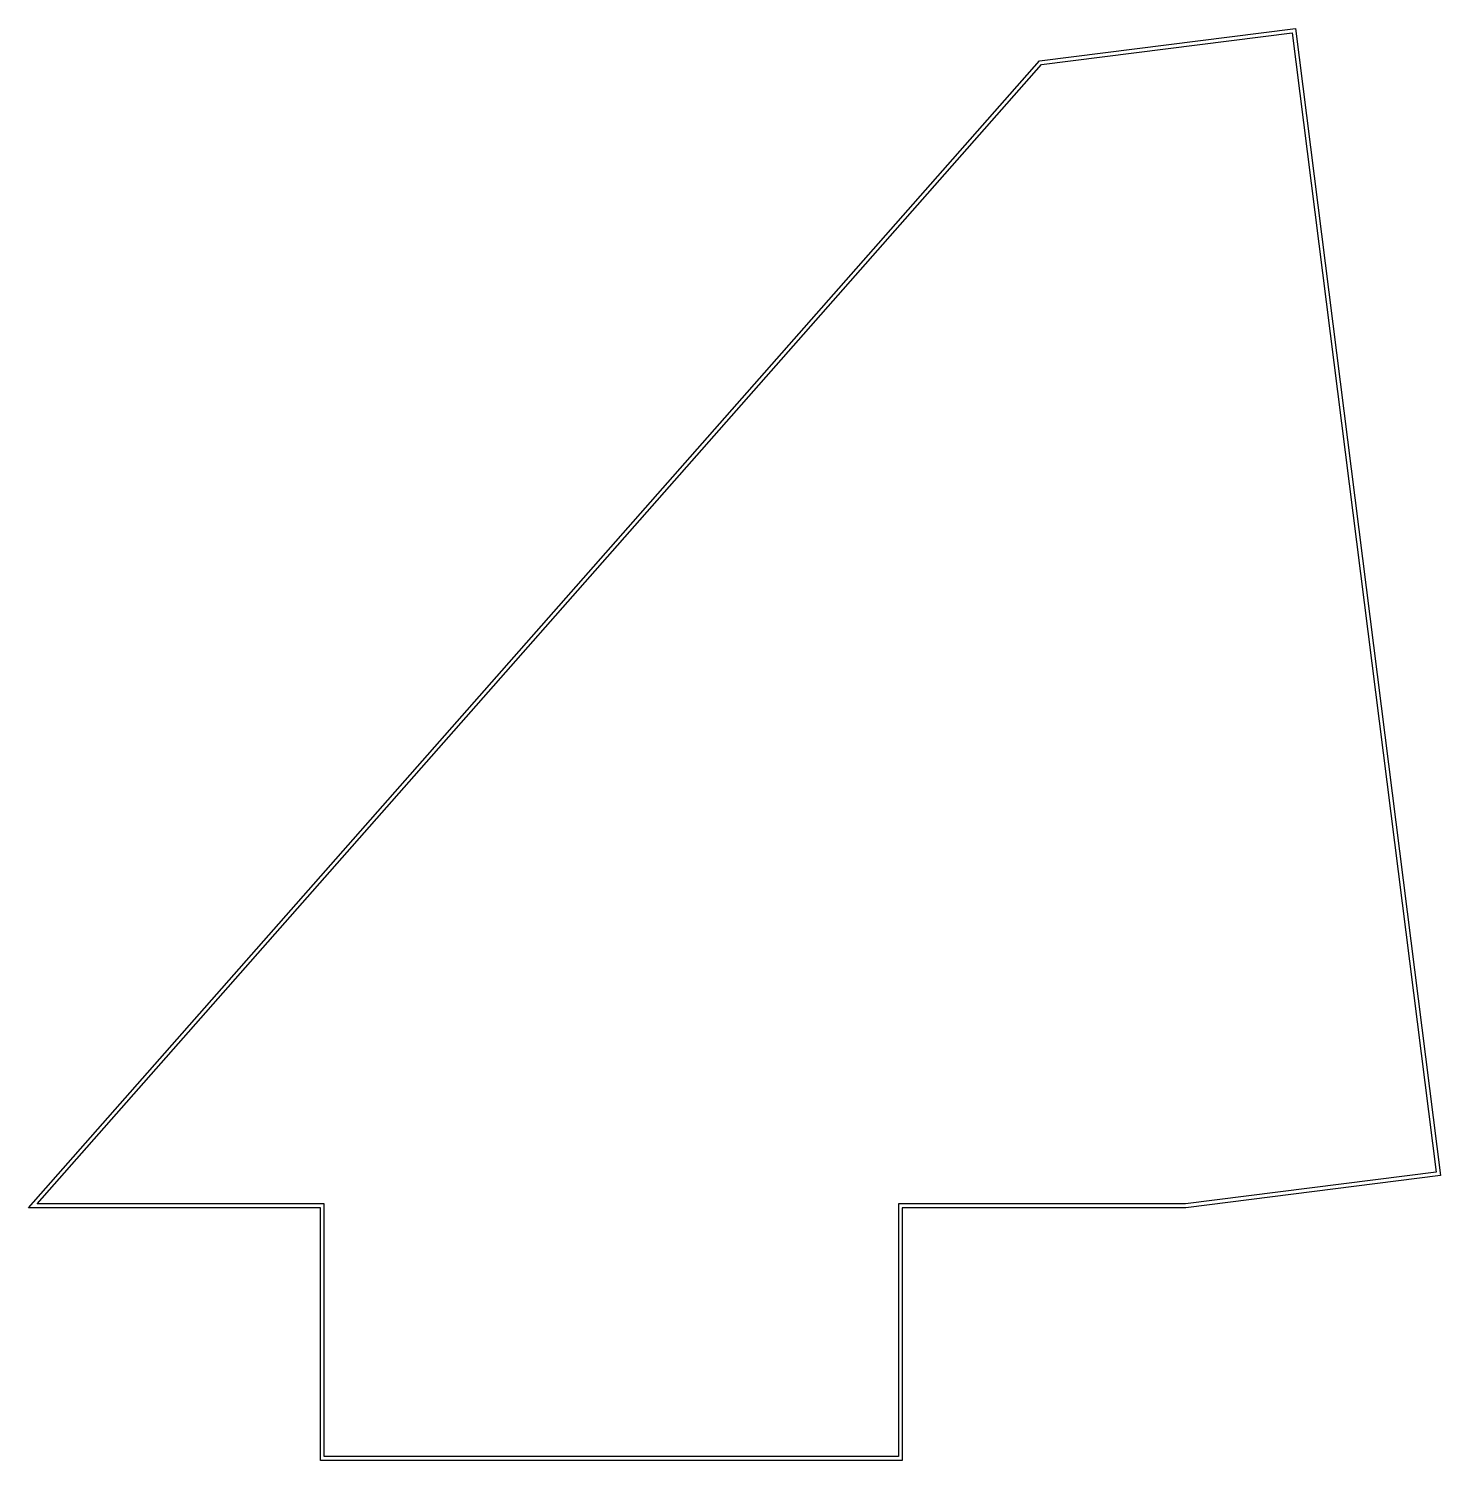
# Model space of a CAD drawing. Header units: millimetres. Extents: x 160.2 to 197.1, y -0.1 to 37.3.
import ezdxf

# ---------------------------------------------------------------- set-up
doc = ezdxf.new("R2010")
doc.units = ezdxf.units.MM
doc.layers.get('0').update_dxf_attribs({"linetype": 'CONTINUOUS'})

msp = doc.modelspace()

# ---------------------------------------------------------------- linework, layer by layer
for points in [[(167.862, -0.1), (167.862, 6.5), (160.24, 6.5), (186.651, 36.458), (193.336, 37.302), (197.122, 7.341), (190.468, 6.5), (183.062, 6.5), (183.062, -0.1)], [(167.962, 0), (167.962, 6.6), (160.462, 6.6), (186.701, 36.363), (193.249, 37.191), (197.01, 7.427), (190.462, 6.6), (182.962, 6.6), (182.962, 0)]]:
    msp.add_lwpolyline(points, close=True)

doc.saveas('drawing.dxf')
